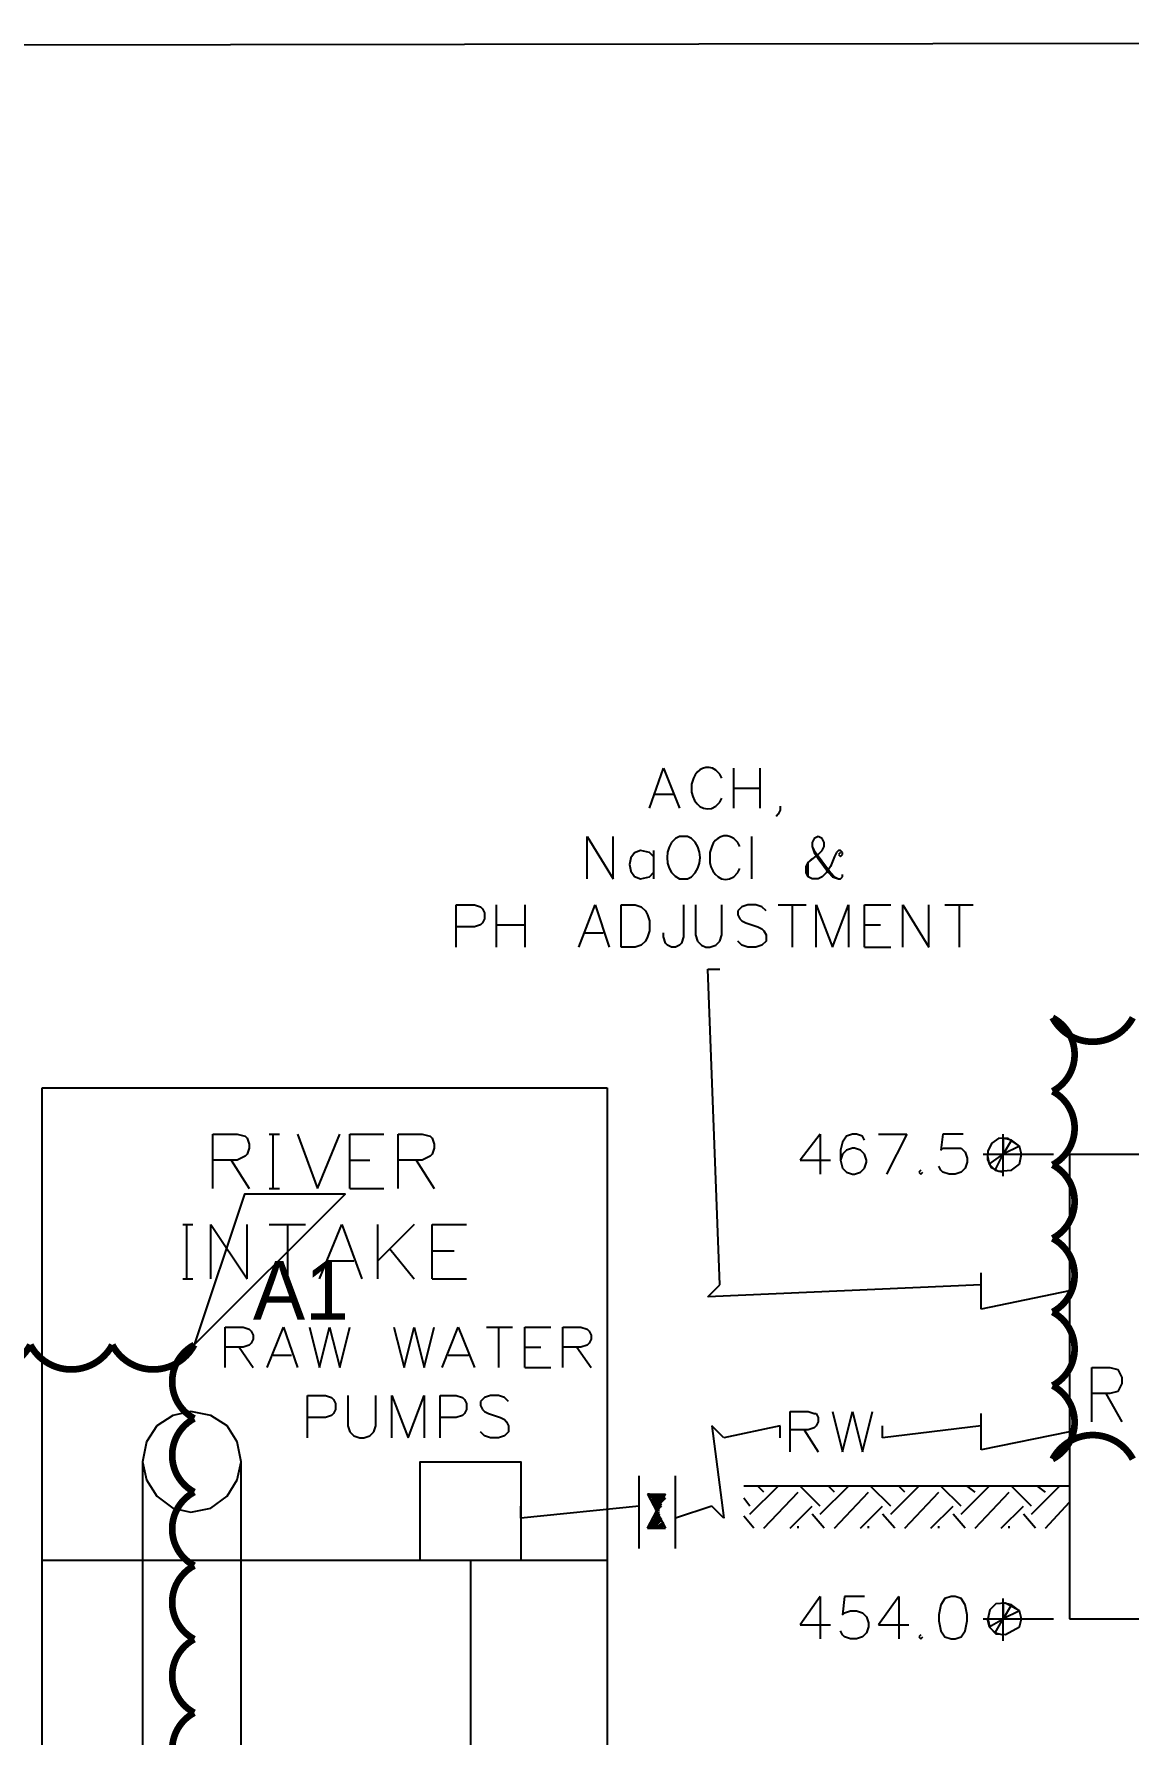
# Model space of a CAD drawing. Header units: metres. Extents: x 45 to 1207, y 17 to 801.
# Drawn here: x 154.1 to 284.8, y 571.5 to 774.5 of the extents above; entities that cross this region are included whole.
import ezdxf

# ---------------------------------------------------------------- set-up
doc = ezdxf.new("R2010")
doc.units = ezdxf.units.M
doc.layers.add('REV-AGENT', color=1, linetype='Continuous')

msp = doc.modelspace()

# ---------------------------------------------------------------- linework, layer by layer
for p, q in [((1206.72, 774.48), (54.72, 773.04)), ((1206.72, 774.48), (54.72, 773.04)), ((227.52, 682.08), (229.2, 686.88)), ((229.2, 686.88), (231.12, 682.08)), ((235.92, 686.16), (235.44, 686.64)), ((236.16, 685.68), (235.92, 686.16)), ((237.6, 682.08), (237.6, 686.88)), ((240.72, 686.88), (240.72, 682.08)), ((232.8, 685.68), (232.56, 684.96)), ((232.56, 684.96), (232.56, 684)), ((237.6, 684.48), (240.72, 684.48)), ((228, 683.76), (230.4, 683.76)), ((235.44, 682.32), (235.92, 682.8)), ((235.92, 682.8), (236.16, 683.28)), ((243.12, 682.32), (243.12, 681.84)), ((242.88, 681.36), (242.64, 681.12)), ((243.12, 681.84), (242.88, 681.36)), ((220.08, 673.68), (220.08, 678.72)), ((220.08, 678.72), (223.2, 673.68)), ((223.2, 673.68), (223.2, 678.72)), ((230.64, 678.48), (230.16, 678)), ((231.12, 678.72), (230.64, 678.48)), ((232.08, 678.72), (231.12, 678.72)), ((232.56, 678.48), (232.08, 678.72)), ((238.08, 678), (237.6, 678.48)), ((238.32, 677.52), (238.08, 678)), ((239.76, 673.68), (239.76, 678.72)), ((247.2, 678.48), (246.96, 678)), ((246.96, 678), (246.96, 677.52)), ((247.68, 678.72), (247.2, 678.48)), ((248.16, 678.48), (247.68, 678.72)), ((248.4, 678), (248.16, 678.48)), ((248.4, 677.52), (248.4, 678)), ((228, 676.32), (227.52, 676.8)), ((228, 677.04), (228, 673.68)), ((234.96, 677.52), (234.72, 676.8)), ((234.72, 676.8), (234.72, 675.6)), ((246.48, 675.6), (247.68, 676.56)), ((246.48, 675.6), (246.96, 676.08)), ((246.96, 677.52), (247.2, 676.8)), ((246.96, 677.52), (247.2, 677.04)), ((247.2, 677.04), (249.12, 674.4)), ((247.2, 676.8), (247.68, 676.08)), ((247.68, 676.56), (248.16, 677.04)), ((247.68, 676.08), (248.88, 674.4)), ((248.16, 677.04), (248.4, 677.52)), ((249.6, 676.32), (249.12, 675.12)), ((249.84, 676.8), (249.6, 676.32)), ((250.08, 677.04), (249.84, 676.8)), ((250.32, 677.04), (250.08, 677.04)), ((250.32, 676.8), (250.08, 676.56)), ((250.08, 676.56), (250.32, 676.32)), ((250.56, 676.8), (250.32, 677.04)), ((250.32, 676.32), (250.56, 676.56)), ((250.56, 676.56), (250.56, 676.8)), ((227.52, 673.92), (228, 674.4)), ((237.6, 673.92), (238.08, 674.4)), ((238.08, 674.4), (238.32, 674.88)), ((246.24, 675.12), (246.48, 675.6)), ((246.24, 674.4), (246.24, 675.12)), ((246.48, 673.92), (246.24, 674.4)), ((246.48, 673.92), (246.48, 675.6)), ((248.64, 674.4), (248.16, 673.92)), ((249.12, 675.12), (248.64, 674.4)), ((248.88, 674.4), (249.36, 673.92)), ((249.12, 674.4), (249.6, 673.92)), ((250.56, 673.92), (250.56, 674.16)), ((231.12, 673.68), (232.08, 673.68)), ((232.08, 673.68), (232.56, 673.92)), ((246.96, 673.68), (246.48, 673.92)), ((246.96, 673.68), (246.48, 673.92)), ((247.68, 673.68), (246.96, 673.68)), ((248.16, 673.92), (247.68, 673.68)), ((249.36, 673.92), (250.08, 673.68)), ((249.6, 673.92), (250.08, 673.68)), ((250.08, 673.68), (250.32, 673.68)), ((250.32, 673.68), (250.56, 673.92)), ((204.48, 665.52), (204.48, 670.56)), ((204.48, 670.56), (206.64, 670.56)), ((206.64, 670.56), (207.36, 670.32)), ((207.36, 670.32), (207.6, 670.08)), ((207.6, 670.08), (207.84, 669.6)), ((209.28, 665.52), (209.28, 670.56)), ((212.64, 670.56), (212.64, 665.52)), ((219.12, 665.52), (221.04, 670.56)), ((221.04, 670.56), (222.72, 665.52)), ((224.16, 665.52), (224.16, 670.56)), ((224.16, 670.56), (225.84, 670.56)), ((225.84, 670.56), (226.56, 670.32)), ((226.56, 670.32), (227.04, 669.84)), ((231.6, 670.56), (231.6, 666.72)), ((233.04, 670.56), (233.04, 666.96)), ((236.16, 666.96), (236.16, 670.56)), ((238.56, 670.32), (238.08, 669.84)), ((239.28, 670.56), (238.56, 670.32)), ((240.24, 670.56), (239.28, 670.56)), ((240.96, 670.32), (240.24, 670.56)), ((241.44, 669.84), (240.96, 670.32)), ((242.88, 670.56), (246.24, 670.56)), ((244.56, 670.56), (244.56, 665.52)), ((247.44, 665.52), (247.44, 670.56)), ((247.44, 670.56), (249.36, 665.52)), ((249.36, 665.52), (251.28, 670.56)), ((251.28, 670.56), (251.28, 665.52)), ((253.2, 665.52), (253.2, 670.56)), ((253.2, 670.56), (256.32, 670.56)), ((257.76, 665.52), (257.76, 670.56)), ((257.76, 670.56), (260.88, 665.52)), ((260.88, 665.52), (260.88, 670.56)), ((262.8, 670.56), (266.16, 670.56)), ((264.48, 670.56), (264.48, 665.52)), ((206.64, 667.92), (204.48, 667.92)), ((207.36, 668.16), (206.64, 667.92)), ((207.6, 668.4), (207.36, 668.16)), ((207.84, 668.88), (207.6, 668.4)), ((207.84, 669.6), (207.84, 668.88)), ((209.28, 668.16), (212.64, 668.16)), ((227.04, 669.84), (227.28, 669.36)), ((227.28, 669.36), (227.52, 668.64)), ((227.52, 668.64), (227.52, 667.44)), ((238.08, 669.84), (238.08, 669.36)), ((238.08, 669.36), (238.32, 668.88)), ((238.32, 668.88), (238.56, 668.64)), ((238.56, 668.64), (239.04, 668.4)), ((239.04, 668.4), (240.48, 667.92)), ((240.48, 667.92), (240.96, 667.68)), ((253.2, 668.16), (255.12, 668.16)), ((219.84, 667.2), (222, 667.2)), ((227.04, 666.24), (226.56, 665.76)), ((227.28, 666.72), (227.04, 666.24)), ((227.52, 667.44), (227.28, 666.72)), ((229.2, 666.72), (229.2, 667.2)), ((229.44, 666), (229.2, 666.72)), ((229.68, 665.76), (229.44, 666)), ((231.36, 666), (231.12, 665.76)), ((231.6, 666.72), (231.36, 666)), ((233.04, 666.96), (233.28, 666.24)), ((233.28, 666.24), (233.76, 665.76)), ((235.44, 665.76), (235.92, 666.24)), ((235.92, 666.24), (236.16, 666.96)), ((238.56, 665.76), (238.08, 666.24)), ((240.96, 667.68), (241.2, 667.44)), ((241.44, 666.24), (240.96, 665.76)), ((241.2, 667.44), (241.44, 666.96)), ((241.44, 666.96), (241.44, 666.24)), ((225.84, 665.52), (224.16, 665.52)), ((226.56, 665.76), (225.84, 665.52)), ((230.16, 665.52), (229.68, 665.76)), ((230.64, 665.52), (230.16, 665.52)), ((231.12, 665.76), (230.64, 665.52)), ((233.76, 665.76), (234.24, 665.52)), ((234.24, 665.52), (234.72, 665.52)), ((234.72, 665.52), (235.44, 665.76)), ((239.28, 665.52), (238.56, 665.76)), ((240.24, 665.52), (239.28, 665.52)), ((240.96, 665.76), (240.24, 665.52)), ((253.2, 665.52), (256.32, 665.52)), ((235.92, 625.2), (234.48, 662.88)), ((235.92, 625.2), (234.48, 662.88)), ((234.48, 662.88), (235.92, 662.88)), ((155.04, 426.96), (155.04, 648.72)), ((155.04, 648.72), (222.48, 648.72)), ((222.48, 648.72), (222.48, 426.96)), ((175.44, 636.72), (175.44, 643.2)), ((175.44, 643.2), (178.32, 643.2)), ((178.32, 643.2), (179.28, 642.96)), ((179.28, 642.96), (179.52, 642.72)), ((179.52, 642.72), (179.76, 642)), ((179.76, 641.52), (179.52, 640.8)), ((179.76, 642), (179.76, 641.52)), ((182.16, 643.2), (183.36, 643.2)), ((182.64, 636.72), (182.64, 643.2)), ((185.52, 643.2), (187.92, 636.72)), ((187.92, 636.72), (190.56, 643.2)), ((191.76, 636.72), (191.76, 643.2)), ((191.76, 643.2), (195.84, 643.2)), ((197.52, 636.72), (197.52, 643.2)), ((197.52, 643.2), (200.4, 643.2)), ((200.4, 643.2), (201.36, 642.96)), ((201.36, 642.96), (201.6, 642.72)), ((201.6, 642.72), (201.84, 642)), ((201.84, 641.52), (201.6, 640.8)), ((201.84, 642), (201.84, 641.52)), ((247.92, 643.2), (245.52, 640.08)), ((247.92, 643.2), (247.92, 638.4)), ((250.56, 642.24), (250.32, 641.28)), ((251.04, 642.96), (250.56, 642.24)), ((251.76, 643.2), (251.04, 642.96)), ((251.76, 641.52), (251.04, 641.28)), ((252.24, 643.2), (251.76, 643.2)), ((252, 641.52), (251.76, 641.52)), ((252.72, 641.28), (252, 641.52)), ((252.96, 642.96), (252.24, 643.2)), ((253.2, 642.48), (252.96, 642.96)), ((254.88, 643.2), (258.24, 643.2)), ((258.24, 643.2), (255.84, 638.4)), ((262.56, 643.2), (262.32, 641.28)), ((262.32, 641.28), (262.56, 641.52)), ((264.96, 643.2), (262.56, 643.2)), ((262.56, 641.52), (264.72, 641.52)), ((264.72, 641.52), (265.2, 641.04)), ((269.76, 638.16), (269.76, 643.2)), ((270.72, 642.48), (269.76, 642.72)), ((269.76, 642.72), (269.76, 640.8)), ((270.72, 642.48), (269.76, 640.8)), ((271.68, 641.76), (269.76, 640.8)), ((271.68, 641.76), (270.72, 642.48)), ((271.92, 640.8), (271.68, 641.76)), ((271.92, 640.8), (271.68, 641.76)), ((178.32, 640.08), (175.44, 640.08)), ((177.6, 640.08), (179.76, 636.72)), ((179.28, 640.56), (178.32, 640.08)), ((179.52, 640.8), (179.28, 640.56)), ((191.76, 640.08), (194.16, 640.08)), ((200.4, 640.08), (197.52, 640.08)), ((199.68, 640.08), (201.84, 636.72)), ((201.36, 640.56), (200.4, 640.08)), ((201.6, 640.8), (201.36, 640.56)), ((245.52, 640.08), (249.12, 640.08)), ((250.32, 641.28), (250.32, 640.08)), ((250.56, 640.8), (250.32, 640.08)), ((250.32, 640.08), (250.56, 639.12)), ((251.04, 641.28), (250.56, 640.8)), ((253.2, 640.8), (252.72, 641.28)), ((253.44, 640.08), (253.2, 640.8)), ((253.2, 639.12), (253.44, 639.84)), ((253.44, 639.84), (253.44, 640.08)), ((265.2, 641.04), (265.44, 640.32)), ((265.44, 639.84), (265.2, 639.12)), ((265.44, 640.32), (265.44, 639.84)), ((267.36, 640.8), (272.4, 640.8)), ((267.84, 640.8), (268.08, 639.6)), ((268.08, 639.6), (269.76, 640.8)), ((268.08, 639.6), (268.8, 638.88)), ((268.8, 638.88), (269.76, 640.8)), ((269.76, 638.64), (269.76, 640.8)), ((269.76, 640.8), (275.76, 640.8)), ((270.72, 638.88), (271.68, 639.6)), ((271.68, 639.6), (271.92, 640.8)), ((277.68, 640.8), (277.68, 585.36)), ((277.68, 640.8), (610.08, 640.8)), ((250.56, 639.12), (251.04, 638.64)), ((251.04, 638.64), (251.76, 638.4)), ((251.76, 638.4), (252, 638.4)), ((252, 638.4), (252.72, 638.64)), ((252.72, 638.64), (253.2, 639.12)), ((259.92, 638.88), (259.68, 638.64)), ((259.68, 638.64), (259.92, 638.4)), ((259.92, 638.4), (260.16, 638.64)), ((262.32, 638.88), (262.08, 639.36)), ((262.56, 638.64), (262.32, 638.88)), ((263.28, 638.4), (262.56, 638.64)), ((264, 638.4), (263.28, 638.4)), ((264.72, 638.64), (264, 638.4)), ((265.2, 639.12), (264.72, 638.64)), ((268.8, 638.88), (269.76, 638.64)), ((182.16, 636.72), (183.36, 636.72)), ((191.76, 636.72), (195.84, 636.72)), ((171.84, 632.4), (173.04, 632.4)), ((172.32, 625.92), (172.32, 632.4)), ((175.2, 625.92), (175.2, 632.4)), ((175.2, 632.4), (179.52, 625.92)), ((179.52, 625.92), (179.52, 632.4)), ((182.16, 632.4), (186.48, 632.4)), ((184.32, 632.4), (184.32, 625.92)), ((188.16, 625.92), (190.8, 632.4)), ((190.8, 632.4), (193.2, 625.92)), ((195.12, 625.92), (195.12, 632.4)), ((199.44, 632.4), (195.12, 628.08)), ((201.6, 625.92), (201.6, 632.4)), ((201.6, 632.4), (205.68, 632.4)), ((196.56, 629.52), (199.44, 625.92)), ((201.6, 629.28), (204.24, 629.28)), ((189.12, 628.08), (192.24, 628.08)), ((171.84, 625.92), (173.04, 625.92)), ((201.6, 625.92), (205.68, 625.92)), ((267.12, 622.32), (267.12, 626.64)), ((267.12, 625.2), (234.48, 623.76)), ((267.12, 625.2), (234.48, 623.76)), ((234.48, 623.76), (235.92, 625.2)), ((234.48, 623.76), (235.92, 625.2)), ((267.12, 623.76), (267.12, 625.2)), ((277.68, 624.48), (267.12, 622.32)), ((176.88, 615.36), (176.88, 620.16)), ((176.88, 620.16), (179.04, 620.16)), ((179.04, 620.16), (179.76, 619.92)), ((179.76, 619.92), (180, 619.68)), ((180, 619.68), (180.24, 619.2)), ((180.24, 619.2), (180.24, 618.72)), ((181.92, 615.36), (183.84, 620.16)), ((183.84, 620.16), (185.52, 615.36)), ((186.96, 620.16), (188.16, 615.36)), ((188.16, 615.36), (189.36, 620.16)), ((189.36, 620.16), (190.56, 615.36)), ((190.56, 615.36), (191.76, 620.16)), ((197.04, 620.16), (198.24, 615.36)), ((198.24, 615.36), (199.44, 620.16)), ((199.44, 620.16), (200.64, 615.36)), ((200.64, 615.36), (201.84, 620.16)), ((202.8, 615.36), (204.72, 620.16)), ((204.72, 620.16), (206.64, 615.36)), ((208.08, 620.16), (211.2, 620.16)), ((209.52, 620.16), (209.52, 615.36)), ((212.64, 615.36), (212.64, 620.16)), ((212.64, 620.16), (215.76, 620.16)), ((217.2, 615.36), (217.2, 620.16)), ((217.2, 620.16), (219.36, 620.16)), ((219.36, 620.16), (220.08, 619.92)), ((220.08, 619.92), (220.32, 619.68)), ((220.32, 619.68), (220.56, 619.2)), ((220.56, 619.2), (220.56, 618.72)), ((179.04, 617.76), (176.88, 617.76)), ((178.56, 617.76), (180.24, 615.36)), ((179.76, 618), (179.04, 617.76)), ((180, 618.24), (179.76, 618)), ((180.24, 618.72), (180, 618.24)), ((212.64, 617.76), (214.56, 617.76)), ((219.36, 617.76), (217.2, 617.76)), ((218.88, 617.76), (220.56, 615.36)), ((220.08, 618), (219.36, 617.76)), ((220.32, 618.24), (220.08, 618)), ((220.56, 618.72), (220.32, 618.24)), ((182.64, 616.8), (184.8, 616.8)), ((203.52, 616.8), (205.92, 616.8)), ((212.64, 615.36), (215.76, 615.36)), ((280.32, 608.88), (280.32, 615.36)), ((280.32, 615.36), (282.48, 615.36)), ((282.48, 615.36), (283.44, 615.12)), ((283.44, 615.12), (283.92, 614.16)), ((283.92, 613.44), (283.44, 612.48)), ((283.92, 614.16), (283.92, 613.44)), ((186.72, 606.96), (186.72, 612)), ((186.72, 612), (188.88, 612)), ((188.88, 612), (189.6, 611.76)), ((189.6, 611.76), (189.84, 611.52)), ((189.84, 611.52), (190.08, 611.04)), ((190.08, 611.04), (190.08, 610.32)), ((191.52, 612), (191.52, 608.4)), ((194.88, 608.4), (194.88, 612)), ((196.8, 606.96), (196.8, 612)), ((196.8, 612), (198.72, 606.96)), ((198.72, 606.96), (200.64, 612)), ((200.64, 612), (200.64, 606.96)), ((202.56, 606.96), (202.56, 612)), ((202.56, 612), (204.48, 612)), ((204.48, 612), (205.2, 611.76)), ((205.2, 611.76), (205.44, 611.52)), ((205.44, 611.52), (205.68, 611.04)), ((205.68, 611.04), (205.68, 610.32)), ((207.84, 611.76), (207.36, 611.28)), ((207.36, 611.28), (207.36, 610.8)), ((208.56, 612), (207.84, 611.76)), ((209.52, 612), (208.56, 612)), ((210.24, 611.76), (209.52, 612)), ((210.72, 611.28), (210.24, 611.76)), ((282.48, 612.24), (280.32, 612.24)), ((282, 612.24), (283.92, 608.88)), ((283.44, 612.48), (282.48, 612.24)), ((170.64, 609.6), (168.72, 608.4)), ((172.8, 610.08), (170.64, 609.6)), ((175.2, 609.6), (172.8, 610.08)), ((177.12, 608.4), (175.2, 609.6)), ((188.88, 609.36), (186.72, 609.36)), ((189.6, 609.6), (188.88, 609.36)), ((189.84, 609.84), (189.6, 609.6)), ((190.08, 610.32), (189.84, 609.84)), ((204.48, 609.36), (202.56, 609.36)), ((205.2, 609.6), (204.48, 609.36)), ((205.44, 609.84), (205.2, 609.6)), ((205.68, 610.32), (205.44, 609.84)), ((207.36, 610.8), (207.6, 610.32)), ((207.6, 610.32), (207.84, 610.08)), ((207.84, 610.08), (208.32, 609.84)), ((208.32, 609.84), (209.76, 609.36)), ((209.76, 609.36), (210.24, 609.12)), ((210.24, 609.12), (210.48, 608.88)), ((244.32, 605.28), (244.32, 610.08)), ((244.32, 610.08), (246.48, 610.08)), ((246.48, 610.08), (247.2, 609.84)), ((247.2, 609.84), (247.44, 609.84)), ((247.44, 609.84), (247.68, 609.36)), ((247.68, 609.36), (247.68, 608.88)), ((249.36, 610.08), (250.56, 605.28)), ((250.56, 605.28), (251.76, 610.08)), ((251.76, 610.08), (252.96, 605.28)), ((252.96, 605.28), (254.16, 610.08)), ((267.12, 605.52), (267.12, 609.84)), ((168.72, 608.4), (167.52, 606.48)), ((178.32, 606.48), (177.12, 608.4)), ((191.52, 608.4), (191.76, 607.68)), ((191.76, 607.68), (192.24, 607.2)), ((192.24, 607.2), (192.96, 606.96)), ((192.96, 606.96), (193.44, 606.96)), ((193.44, 606.96), (194.16, 607.2)), ((194.16, 607.2), (194.64, 607.68)), ((194.64, 607.68), (194.88, 608.4)), ((207.84, 607.2), (207.36, 607.68)), ((208.56, 606.96), (207.84, 607.2)), ((209.52, 606.96), (208.56, 606.96)), ((210.24, 607.2), (209.52, 606.96)), ((210.72, 607.68), (210.24, 607.2)), ((210.48, 608.88), (210.72, 608.4)), ((210.72, 608.4), (210.72, 607.68)), ((236.4, 606.96), (234.96, 608.4)), ((236.4, 606.96), (234.96, 608.4)), ((234.96, 608.4), (236.4, 597.36)), ((234.96, 608.4), (236.4, 597.36)), ((243.12, 608.4), (236.4, 606.96)), ((243.12, 608.4), (236.4, 606.96)), ((243.12, 606.96), (243.12, 608.4)), ((246.48, 607.92), (244.32, 607.92)), ((246, 607.92), (247.68, 605.28)), ((247.2, 608.16), (246.48, 607.92)), ((247.44, 608.4), (247.2, 608.16)), ((247.68, 608.88), (247.44, 608.4)), ((267.12, 608.4), (255.36, 606.96)), ((267.12, 608.4), (255.36, 606.96)), ((255.36, 606.96), (255.36, 608.4)), ((267.12, 606.96), (267.12, 608.4)), ((277.68, 607.68), (267.12, 605.52)), ((167.52, 606.48), (167.04, 604.08)), ((178.8, 604.08), (178.32, 606.48)), ((167.04, 604.08), (167.04, 437.04)), ((167.04, 604.08), (167.52, 601.92)), ((178.32, 601.92), (178.8, 604.08)), ((178.8, 437.04), (178.8, 604.08)), ((167.52, 601.92), (168.72, 600)), ((177.12, 600), (178.32, 601.92)), ((226.32, 593.76), (226.32, 602.4)), ((230.64, 593.76), (230.64, 602.4)), ((277.68, 601.2), (238.8, 601.2)), ((239.52, 597.84), (242.88, 601.2)), ((241.2, 600.48), (240.48, 601.2)), ((247.92, 598.8), (245.52, 601.2)), ((247.92, 597.84), (251.28, 601.2)), ((249.6, 600.48), (248.88, 601.2)), ((256.32, 598.8), (253.92, 601.2)), ((256.32, 597.84), (259.68, 601.2)), ((258, 600.48), (257.28, 601.2)), ((264.72, 598.8), (262.32, 601.2)), ((264.72, 597.84), (268.08, 601.2)), ((266.4, 600.48), (265.44, 601.2)), ((273.12, 598.8), (270.72, 601.2)), ((273.12, 597.84), (276.48, 601.2)), ((274.8, 600.48), (273.84, 601.2)), ((168.72, 600), (170.64, 598.56)), ((175.2, 598.56), (177.12, 600)), ((227.28, 600.24), (229.44, 596.16)), ((227.28, 596.16), (229.44, 600.24)), ((227.28, 600.24), (229.44, 600.24)), ((227.28, 600.24), (227.52, 600.24)), ((227.52, 600.24), (227.28, 600.24)), ((227.52, 600), (227.76, 600.24)), ((227.52, 599.76), (228, 600.24)), ((227.52, 599.76), (228.24, 600.24)), ((228.24, 600.24), (227.52, 599.76)), ((227.76, 599.76), (228.24, 600.24)), ((228.24, 600.24), (227.76, 599.76)), ((227.76, 599.52), (228.48, 600.24)), ((228.48, 600.24), (227.76, 599.52)), ((227.76, 599.52), (228.48, 600.24)), ((227.76, 599.52), (228.72, 600.24)), ((228.72, 600.24), (227.76, 599.28)), ((227.76, 599.28), (228.72, 600.24)), ((228.72, 600.24), (227.76, 599.28)), ((227.76, 599.28), (228.72, 600.24)), ((228.72, 600.24), (227.76, 599.28)), ((227.76, 599.28), (228.72, 600.24)), ((228.72, 600.24), (227.76, 599.28)), ((227.76, 599.28), (228.72, 600.24)), ((228.72, 600.24), (227.76, 599.28)), ((227.76, 599.28), (228.72, 600.24)), ((228.72, 600.24), (227.76, 599.28)), ((227.76, 599.28), (228.72, 600.24)), ((228.72, 600.24), (227.76, 599.28)), ((227.76, 599.28), (228.72, 600.24)), ((228.72, 600.24), (227.76, 599.28)), ((227.76, 599.28), (228.72, 600.24)), ((228.72, 600.24), (227.76, 599.28)), ((227.76, 599.28), (228.72, 600.24)), ((228.72, 600.24), (227.76, 599.28)), ((227.76, 599.28), (228.72, 600.24)), ((228.72, 600.24), (227.76, 599.28)), ((227.76, 599.28), (228.72, 600.24)), ((228.72, 600.24), (227.76, 599.28)), ((227.76, 599.28), (228.72, 600.24)), ((228.72, 600.24), (227.76, 599.28)), ((227.76, 599.28), (228.72, 600.24)), ((228.72, 600.24), (227.76, 599.28)), ((227.76, 599.28), (228.72, 600.24)), ((228.72, 600.24), (227.76, 599.28)), ((227.76, 599.28), (228.72, 600.24)), ((228.72, 600.24), (227.76, 599.28)), ((227.76, 599.28), (228.72, 600.24)), ((228.72, 600.24), (227.76, 599.28)), ((227.76, 599.28), (228.72, 600.24)), ((228.72, 600.24), (227.76, 599.28)), ((227.76, 599.28), (228.72, 600.24)), ((227.76, 599.28), (228.96, 600.24)), ((228.96, 600.24), (227.76, 599.28)), ((227.76, 599.28), (228.96, 600.24)), ((228.96, 600.24), (228, 599.28)), ((228, 599.28), (228.96, 600.24)), ((228.96, 600.24), (228, 599.28)), ((228, 599.28), (228.96, 600.24)), ((228.96, 600.24), (228, 599.28)), ((228, 599.28), (228.96, 600.24)), ((228.96, 600.24), (228, 599.28)), ((228, 599.28), (228.96, 600.24)), ((228.96, 600.24), (228, 599.28)), ((228, 599.28), (228.96, 600.24)), ((228.96, 600.24), (228, 599.28)), ((228, 599.28), (228.96, 600.24)), ((228.96, 600.24), (228, 599.28)), ((228, 599.28), (228.96, 600.24)), ((228.96, 600.24), (228, 599.28)), ((228, 599.28), (228.96, 600.24)), ((228.96, 600.24), (228, 599.28)), ((228, 599.28), (228.96, 600.24)), ((228.96, 600.24), (228, 599.28)), ((228, 599.28), (228.96, 600.24)), ((228.96, 600.24), (228, 599.28)), ((228, 599.28), (228.96, 600.24)), ((228.96, 600.24), (228, 599.28)), ((228, 599.28), (228.96, 600.24)), ((228.96, 600.24), (228, 599.28)), ((228, 599.28), (228.96, 600.24)), ((228.96, 600.24), (228, 599.28)), ((228, 599.28), (228.96, 600.24)), ((228.96, 600.24), (228, 599.28)), ((228, 599.28), (228.96, 600.24)), ((228.96, 600.24), (228, 599.04)), ((228, 599.04), (228.96, 600.24)), ((228.96, 600.24), (228, 599.04)), ((228, 599.04), (228.96, 600.24)), ((228.96, 600.24), (228, 599.04)), ((228, 599.04), (228.96, 600.24)), ((228.96, 600.24), (228, 599.04)), ((228, 599.04), (228.96, 600.24)), ((228.96, 600.24), (228, 599.04)), ((228, 599.04), (228.96, 600.24)), ((228.96, 600.24), (228, 599.04)), ((228, 599.04), (228.96, 600.24)), ((228.96, 600.24), (228, 599.04)), ((228, 599.04), (229.2, 600.24)), ((229.2, 600.24), (228, 599.04)), ((228, 599.04), (229.2, 600.24)), ((229.2, 600.24), (228, 599.04)), ((228, 599.04), (229.2, 600.24)), ((229.2, 600.24), (228, 599.04)), ((228, 599.04), (229.2, 600.24)), ((229.2, 600.24), (228, 599.04)), ((228, 599.04), (229.2, 600.24)), ((229.2, 600.24), (228, 599.04)), ((228, 599.04), (229.2, 600.24)), ((229.2, 600.24), (228, 599.04)), ((228, 599.04), (229.2, 600.24)), ((229.2, 600.24), (228, 599.04)), ((228, 599.04), (229.2, 600.24)), ((229.2, 600.24), (228, 599.04)), ((228, 599.04), (229.2, 600.24)), ((229.2, 600.24), (228, 599.04)), ((228, 599.04), (229.2, 600.24)), ((229.2, 600.24), (228, 599.04)), ((228, 599.04), (229.2, 600.24)), ((229.2, 600.24), (228, 599.04)), ((228, 599.04), (229.2, 600.24)), ((229.2, 600.24), (228, 599.04)), ((228, 599.04), (229.2, 600.24)), ((229.2, 600.24), (228, 599.04)), ((228, 599.04), (229.2, 600.24)), ((229.2, 600.24), (228, 599.04)), ((228, 599.04), (229.2, 600.24)), ((229.2, 600.24), (228, 599.04)), ((228, 599.04), (229.2, 600.24)), ((229.2, 600.24), (228, 599.04)), ((228, 599.04), (229.2, 600.24)), ((229.2, 600.24), (228, 599.04)), ((228, 599.04), (229.2, 600.24)), ((229.2, 600.24), (228, 599.04)), ((228, 599.04), (229.2, 600.24)), ((229.2, 600.24), (228, 599.04)), ((228, 599.04), (229.2, 600.24)), ((229.2, 600.24), (228, 599.04)), ((228, 599.04), (229.2, 600.24)), ((229.2, 600.24), (228, 599.04)), ((228, 599.04), (229.2, 600.24)), ((229.2, 600.24), (228, 599.04)), ((228, 599.04), (229.2, 600.24)), ((228, 599.04), (229.44, 600.24)), ((229.44, 600.24), (228, 599.04)), ((228, 599.04), (229.44, 600.24)), ((229.44, 600.24), (228, 598.8)), ((228, 598.8), (229.44, 600.24)), ((229.44, 600.24), (228, 598.8)), ((228, 598.8), (229.44, 600.24)), ((229.44, 600.24), (228, 598.8)), ((228, 598.8), (229.44, 600.24)), ((229.44, 600.24), (228, 598.8)), ((228, 598.8), (229.44, 600.24)), ((229.44, 600.24), (228, 598.8)), ((228, 598.8), (229.44, 600.24)), ((229.44, 600.24), (228, 598.8)), ((228, 598.8), (229.44, 600.24)), ((229.44, 600.24), (228, 598.8)), ((228, 598.8), (229.44, 600.24)), ((229.44, 600.24), (228, 598.8)), ((228, 598.8), (229.44, 600.24)), ((229.44, 600.24), (228, 598.8)), ((228, 598.8), (229.44, 600.24)), ((229.44, 600.24), (228, 598.8)), ((228, 598.8), (229.44, 600.24)), ((229.44, 600.24), (228, 598.8)), ((228, 598.8), (229.44, 600.24)), ((229.44, 600.24), (228, 598.8)), ((228, 598.8), (229.44, 600.24)), ((229.44, 600.24), (228, 598.8)), ((228, 598.8), (229.44, 600.24)), ((229.44, 600.24), (228, 598.8)), ((228, 598.8), (229.44, 600.24)), ((229.44, 600.24), (228, 598.8)), ((228, 598.8), (229.44, 600.24)), ((229.44, 600.24), (228, 598.8)), ((228, 598.8), (229.44, 600.24)), ((229.44, 600.24), (228, 598.8)), ((228, 598.8), (229.44, 600.24)), ((229.44, 600.24), (228.24, 598.8)), ((228.24, 598.8), (229.44, 600.24)), ((229.44, 600.24), (228.24, 598.8)), ((228.24, 598.8), (229.44, 600.24)), ((229.44, 600.24), (228.24, 598.8)), ((228.24, 598.8), (229.44, 600.24)), ((228.24, 598.8), (229.44, 599.76)), ((229.44, 599.76), (228.24, 598.8)), ((228.24, 598.8), (229.44, 599.76)), ((228.24, 598.8), (229.2, 599.76)), ((229.2, 599.76), (228.24, 598.8)), ((228.24, 598.56), (229.2, 599.76)), ((229.2, 599.76), (228.24, 598.56)), ((228.24, 598.56), (229.2, 599.76)), ((228.24, 598.56), (229.2, 599.52)), ((228.24, 598.56), (228.96, 599.04)), ((228.96, 599.04), (228.24, 598.32)), ((228.24, 598.32), (228.96, 599.04)), ((228.96, 599.04), (228.24, 598.32)), ((228.24, 598.32), (228.96, 599.04)), ((228.96, 599.04), (228.24, 598.32)), ((228.24, 598.32), (228.96, 599.04)), ((228.96, 599.04), (228.24, 598.32)), ((228.24, 598.32), (228.96, 599.04)), ((228.96, 599.04), (228.24, 598.32)), ((228.24, 598.32), (228.96, 599.04)), ((228.96, 599.04), (228.24, 598.32)), ((239.52, 598.8), (238.8, 599.76)), ((241.2, 596.16), (245.28, 600.48)), ((249.6, 596.16), (253.68, 600.48)), ((258, 596.16), (262.08, 600.48)), ((266.4, 596.16), (270.48, 600.48)), ((274.8, 596.16), (277.68, 599.28)), ((170.64, 598.56), (172.8, 598.08)), ((172.8, 598.08), (175.2, 598.56)), ((226.32, 598.8), (212.16, 597.36)), ((226.32, 598.8), (212.16, 597.36)), ((212.16, 597.36), (212.16, 598.8)), ((226.32, 597.36), (226.32, 598.8)), ((228.72, 597.6), (227.28, 596.16)), ((227.28, 596.16), (228.72, 597.6)), ((228.72, 597.6), (227.28, 596.16)), ((227.28, 596.16), (228.72, 597.6)), ((228.72, 597.6), (227.28, 596.16)), ((227.28, 596.16), (228.72, 597.6)), ((228.72, 597.6), (227.28, 596.16)), ((227.28, 596.16), (228.72, 597.6)), ((228.72, 597.6), (227.28, 596.16)), ((228.72, 597.6), (227.52, 596.64)), ((227.52, 596.64), (228.72, 597.6)), ((228.72, 597.6), (227.52, 596.64)), ((227.52, 596.64), (228.72, 597.6)), ((228.72, 597.6), (227.52, 596.64)), ((227.52, 596.64), (228.72, 597.6)), ((228.72, 597.6), (227.52, 596.4)), ((227.52, 596.4), (228.72, 597.6)), ((228.72, 597.6), (227.52, 596.4)), ((227.52, 596.4), (228.72, 597.6)), ((228.72, 597.6), (227.52, 596.4)), ((227.52, 596.4), (228.72, 597.6)), ((228.72, 597.6), (227.52, 596.4)), ((227.52, 596.4), (228.72, 597.6)), ((228.72, 597.6), (227.52, 596.4)), ((227.52, 596.4), (228.72, 597.6)), ((228.72, 597.6), (227.52, 596.4)), ((227.52, 596.4), (228.72, 597.6)), ((228.72, 597.6), (227.52, 596.4)), ((227.52, 596.4), (228.72, 597.6)), ((228.72, 597.6), (227.52, 596.4)), ((227.52, 596.4), (228.72, 597.6)), ((228.72, 597.6), (227.52, 596.4)), ((227.52, 596.4), (228.72, 597.6)), ((228.72, 597.6), (227.52, 596.4)), ((227.52, 596.4), (228.72, 597.6)), ((228.72, 597.6), (227.52, 596.4)), ((227.52, 596.4), (228.72, 597.6)), ((228.72, 597.6), (227.52, 596.16)), ((227.52, 596.16), (228.72, 597.6)), ((228.72, 597.6), (227.52, 596.16)), ((227.52, 596.16), (228.72, 597.6)), ((228.72, 597.6), (227.52, 596.16)), ((227.52, 596.16), (228.72, 597.6)), ((228.72, 597.6), (227.52, 596.16)), ((227.52, 596.16), (228.72, 597.6)), ((228.72, 597.6), (227.52, 596.16)), ((227.52, 596.16), (228.72, 597.6)), ((228.72, 597.6), (227.52, 596.16)), ((227.52, 596.16), (228.72, 597.6)), ((228.72, 597.6), (227.52, 596.16)), ((227.52, 596.16), (228.72, 597.6)), ((228.72, 597.6), (227.52, 596.16)), ((227.52, 596.16), (228.72, 597.36)), ((228.72, 597.36), (227.52, 596.16)), ((227.52, 596.16), (228.72, 597.36)), ((228.72, 597.36), (227.52, 596.16)), ((227.52, 596.16), (228.72, 597.36)), ((228.72, 597.36), (227.52, 596.16)), ((227.52, 596.16), (228.72, 597.36)), ((228.72, 597.36), (227.52, 596.16)), ((227.52, 596.16), (228.72, 597.36)), ((228.72, 597.36), (227.52, 596.16)), ((227.52, 596.16), (228.72, 597.36)), ((228.72, 597.36), (227.52, 596.16)), ((227.52, 596.16), (228.72, 597.36)), ((228.72, 597.36), (227.52, 596.16)), ((227.52, 596.16), (228.72, 597.36)), ((228.72, 597.36), (227.52, 596.16)), ((227.52, 596.16), (228.72, 597.36)), ((228.72, 597.36), (227.52, 596.16)), ((227.52, 596.16), (228.96, 597.36)), ((228.96, 597.36), (227.52, 596.16)), ((227.52, 596.16), (228.96, 597.36)), ((228.96, 597.36), (227.52, 596.16)), ((227.52, 596.16), (228.96, 597.36)), ((228.96, 597.36), (227.52, 596.16)), ((227.52, 596.16), (228.96, 597.36)), ((228.96, 597.36), (227.52, 596.16)), ((227.52, 596.16), (228.96, 597.36)), ((228.96, 597.36), (227.52, 596.16)), ((227.52, 596.16), (228.96, 597.36)), ((228.96, 597.36), (227.52, 596.16)), ((227.52, 596.16), (228.96, 597.36)), ((228.96, 597.36), (227.52, 596.16)), ((227.52, 596.16), (228.96, 597.36)), ((228.96, 597.36), (227.52, 596.16)), ((227.52, 596.16), (228.96, 597.36)), ((228.96, 597.36), (227.52, 596.16)), ((227.52, 596.16), (228.96, 597.36)), ((228.96, 597.36), (227.52, 596.16)), ((227.52, 596.16), (228.96, 597.36)), ((228.96, 597.36), (227.52, 596.16)), ((227.52, 596.16), (228.96, 597.36)), ((228.96, 597.36), (227.52, 596.16)), ((227.52, 596.16), (228.96, 597.36)), ((228.96, 597.36), (227.52, 596.16)), ((227.76, 596.88), (228.72, 597.84)), ((227.76, 596.88), (228.72, 597.6)), ((228.72, 597.6), (227.76, 596.64)), ((227.76, 596.64), (228.72, 597.6)), ((228.72, 597.6), (227.76, 596.64)), ((227.76, 596.64), (228.72, 597.6)), ((228.72, 597.6), (227.76, 596.64)), ((227.76, 596.64), (228.72, 597.6)), ((228.72, 597.6), (227.76, 596.64)), ((227.76, 596.64), (228.72, 597.6)), ((228.72, 597.6), (227.76, 596.64)), ((227.76, 596.64), (228.72, 597.6)), ((228.72, 597.6), (227.76, 596.64)), ((227.76, 596.64), (228.72, 597.6)), ((228.72, 597.6), (227.76, 596.64)), ((227.76, 596.64), (228.72, 597.6)), ((228.72, 597.6), (227.76, 596.64)), ((227.76, 596.64), (228.72, 597.6)), ((227.76, 596.16), (228.96, 597.36)), ((227.76, 596.16), (228.96, 597.12)), ((228, 597.6), (228.48, 597.84)), ((228.48, 597.84), (228, 597.6)), ((228, 597.6), (228.48, 597.84)), ((228.48, 597.84), (228, 597.36)), ((228, 597.36), (228.48, 597.84)), ((228.48, 597.84), (228, 597.36)), ((228, 597.36), (228.48, 597.84)), ((228.48, 597.84), (228, 597.36)), ((228, 597.36), (228.48, 597.84)), ((228.48, 597.84), (228, 597.36)), ((228, 597.36), (228.48, 597.84)), ((228.48, 597.84), (228, 597.36)), ((228, 597.36), (228.48, 597.84)), ((228.48, 597.84), (228, 597.36)), ((228, 597.36), (228.48, 597.84)), ((228.48, 597.84), (228, 597.36)), ((228, 597.36), (228.48, 597.84)), ((228.48, 597.84), (228, 597.36)), ((228, 597.36), (228.48, 597.84)), ((228.48, 597.84), (228, 597.36)), ((228, 597.36), (228.48, 597.84)), ((228.48, 597.84), (228, 597.36)), ((228, 597.36), (228.72, 597.84)), ((228.72, 597.84), (228, 597.36)), ((228, 597.36), (228.72, 597.84)), ((228.72, 597.84), (228, 597.12)), ((228, 597.12), (228.72, 597.84)), ((228.72, 597.84), (228, 597.12)), ((228, 597.12), (228.72, 597.84)), ((228.72, 597.84), (228, 597.12)), ((228, 597.12), (228.72, 597.84)), ((228.72, 597.84), (228, 597.12)), ((228, 597.12), (228.72, 597.84)), ((228.72, 597.84), (228, 597.12)), ((228, 597.12), (228.72, 597.84)), ((228.72, 597.84), (228, 597.12)), ((228, 597.12), (228.72, 597.84)), ((228.72, 597.84), (228, 597.12)), ((228, 597.12), (228.72, 597.84)), ((228.72, 597.84), (228, 597.12)), ((228, 597.12), (228.72, 597.84)), ((228.72, 597.84), (228, 597.12)), ((228.96, 597.12), (228, 596.16)), ((228, 596.16), (228.96, 597.12)), ((228.96, 597.12), (228, 596.16)), ((228, 596.16), (228.96, 597.12)), ((228.96, 597.12), (228, 596.16)), ((228, 596.16), (228.96, 597.12)), ((228.96, 597.12), (228, 596.16)), ((228, 596.16), (228.96, 597.12)), ((228.96, 597.12), (228, 596.16)), ((228, 596.16), (228.96, 597.12)), ((228.96, 597.12), (228, 596.16)), ((228, 596.16), (228.96, 597.12)), ((228.96, 597.12), (228, 596.16)), ((228, 596.16), (228.96, 597.12)), ((228.96, 597.12), (228, 596.16)), ((228, 596.16), (228.96, 597.12)), ((228.96, 597.12), (228, 596.16)), ((228, 596.16), (228.96, 597.12)), ((228.96, 597.12), (228, 596.16)), ((228, 596.16), (228.96, 597.12)), ((228.96, 597.12), (228, 596.16)), ((228, 596.16), (228.96, 597.12)), ((228.96, 597.12), (228, 596.16)), ((228, 596.16), (228.96, 597.12)), ((228.96, 597.12), (228, 596.16)), ((228, 596.16), (228.96, 597.12)), ((228.96, 597.12), (228, 596.16)), ((228, 596.16), (228.96, 597.12)), ((228.96, 597.12), (228, 596.16)), ((228, 596.16), (228.96, 597.12)), ((228.96, 597.12), (228, 596.16)), ((228, 596.16), (228.96, 597.12)), ((228.96, 597.12), (228, 596.16)), ((228, 596.16), (228.96, 597.12)), ((228.96, 597.12), (228, 596.16)), ((228, 596.16), (228.96, 597.12)), ((228.96, 597.12), (228, 596.16)), ((228, 596.16), (228.96, 597.12)), ((228.96, 597.12), (228, 596.16)), ((228, 596.16), (228.96, 597.12)), ((228.96, 597.12), (228, 596.16)), ((228, 596.16), (228.96, 597.12)), ((228.96, 597.12), (228, 596.16)), ((228, 596.16), (228.96, 597.12)), ((228.96, 597.12), (228, 596.16)), ((228.24, 598.32), (228.96, 598.8)), ((228.96, 598.8), (228.24, 598.32)), ((228.24, 598.32), (228.72, 598.8)), ((228.72, 598.8), (228.24, 598.32)), ((228.24, 598.32), (228.72, 598.8)), ((228.72, 598.8), (228.24, 598.32)), ((228.24, 598.32), (228.72, 598.8)), ((228.72, 598.8), (228.24, 598.32)), ((228.24, 598.32), (228.72, 598.8)), ((228.72, 598.8), (228.24, 598.32)), ((228.24, 598.32), (228.72, 598.8)), ((228.72, 598.8), (228.24, 598.32)), ((228.24, 598.32), (228.72, 598.8)), ((228.72, 598.8), (228.24, 598.32)), ((228.24, 598.32), (228.72, 598.8)), ((228.72, 598.8), (228.24, 598.32)), ((228.24, 598.32), (228.72, 598.8)), ((228.24, 598.56), (228.24, 598.32)), ((228.24, 598.08), (228.24, 597.84)), ((228.48, 598.08), (228.24, 598.08)), ((228.24, 597.84), (228.48, 598.08)), ((228.48, 598.08), (228.24, 597.84)), ((228.24, 597.6), (228.48, 598.08)), ((228.24, 597.6), (228.48, 597.84)), ((228.48, 597.84), (228.24, 597.6)), ((228.24, 596.16), (229.2, 596.88)), ((228.72, 598.8), (228.48, 598.32)), ((228.48, 598.32), (228.72, 598.8)), ((228.72, 598.8), (228.48, 598.32)), ((228.48, 598.32), (228.72, 598.8)), ((228.72, 598.8), (228.48, 598.32)), ((228.48, 598.32), (228.48, 598.56)), ((228.48, 598.32), (228.72, 598.56)), ((228.72, 598.56), (228.48, 598.32)), ((228.48, 598.32), (228.72, 598.56)), ((228.72, 598.56), (228.48, 598.32)), ((228.48, 598.32), (228.72, 598.56)), ((228.72, 598.56), (228.48, 598.32)), ((228.48, 598.32), (228.72, 598.56)), ((228.72, 598.56), (228.48, 598.32)), ((228.48, 598.32), (228.72, 598.56)), ((228.72, 598.56), (228.48, 598.32)), ((228.48, 598.32), (228.72, 598.56)), ((228.72, 598.56), (228.48, 598.32)), ((228.48, 598.32), (228.72, 598.56)), ((228.72, 598.56), (228.48, 598.32)), ((228.48, 598.32), (228.72, 598.56)), ((228.72, 598.56), (228.48, 598.32)), ((228.48, 598.32), (228.72, 598.56)), ((228.72, 598.56), (228.48, 598.32)), ((228.48, 598.32), (228.72, 598.56)), ((228.72, 598.56), (228.48, 598.32)), ((228.48, 598.32), (228.72, 598.56)), ((228.72, 598.56), (228.48, 598.32)), ((228.72, 598.32), (228.48, 598.32)), ((228.48, 597.84), (228.48, 598.08)), ((228.48, 598.08), (228.72, 598.08)), ((229.2, 596.88), (228.48, 596.16)), ((228.48, 596.16), (229.2, 596.88)), ((229.2, 596.88), (228.48, 596.16)), ((228.48, 596.16), (229.2, 596.88)), ((229.2, 596.88), (228.48, 596.16)), ((228.48, 596.16), (229.2, 596.88)), ((229.2, 596.88), (228.48, 596.16)), ((228.48, 596.16), (229.2, 596.88)), ((229.2, 596.88), (228.48, 596.16)), ((228.48, 596.16), (229.2, 596.88)), ((229.2, 596.88), (228.48, 596.16)), ((228.48, 596.16), (229.2, 596.88)), ((229.2, 596.88), (228.48, 596.16)), ((228.48, 596.16), (229.2, 596.88)), ((229.2, 596.88), (228.48, 596.16)), ((228.48, 596.16), (229.2, 596.88)), ((229.2, 596.88), (228.48, 596.16)), ((228.48, 596.16), (229.2, 596.88)), ((229.2, 596.88), (228.48, 596.16)), ((228.48, 596.16), (229.2, 596.88)), ((229.2, 596.88), (228.48, 596.16)), ((228.48, 596.16), (229.2, 596.88)), ((229.2, 596.88), (228.48, 596.16)), ((228.48, 596.16), (229.2, 596.88)), ((229.2, 596.88), (228.48, 596.16)), ((228.48, 596.16), (229.2, 596.88)), ((234.96, 598.8), (230.64, 597.36)), ((234.96, 598.8), (230.64, 597.36)), ((230.64, 597.36), (230.64, 598.8)), ((236.4, 597.36), (234.96, 598.8)), ((236.4, 597.36), (234.96, 598.8)), ((240, 596.16), (238.8, 597.6)), ((244.32, 596.16), (246.96, 598.8)), ((248.4, 596.16), (246.96, 597.84)), ((252.72, 596.16), (255.36, 598.8)), ((256.8, 596.16), (255.36, 597.84)), ((261.12, 596.16), (263.76, 598.8)), ((265.2, 596.16), (263.76, 597.84)), ((269.52, 596.16), (272.16, 598.8)), ((273.6, 596.16), (272.16, 597.84)), ((227.28, 596.16), (229.44, 596.16)), ((228.48, 596.16), (229.2, 596.64)), ((229.2, 596.64), (228.48, 596.16)), ((228.48, 596.16), (229.2, 596.64)), ((229.2, 596.64), (228.72, 596.16)), ((228.72, 596.16), (229.2, 596.64)), ((229.2, 596.64), (228.72, 596.16)), ((228.72, 596.16), (229.2, 596.64)), ((229.2, 596.64), (228.72, 596.16)), ((228.72, 596.16), (229.2, 596.64)), ((229.2, 596.64), (228.72, 596.16)), ((228.72, 596.16), (229.2, 596.64)), ((229.2, 596.64), (228.72, 596.16)), ((228.72, 596.16), (229.2, 596.64)), ((229.2, 596.64), (228.72, 596.16)), ((228.72, 596.16), (229.2, 596.64)), ((229.2, 596.64), (228.72, 596.16)), ((228.72, 596.16), (229.2, 596.64)), ((229.2, 596.64), (228.72, 596.16)), ((228.72, 596.16), (229.2, 596.64)), ((229.2, 596.64), (228.72, 596.16)), ((228.72, 596.16), (229.2, 596.64)), ((229.2, 596.64), (228.72, 596.16)), ((228.72, 596.16), (229.2, 596.64)), ((229.2, 596.64), (228.72, 596.16)), ((228.72, 596.16), (229.2, 596.64)), ((229.2, 596.64), (228.72, 596.16)), ((228.72, 596.16), (229.2, 596.64)), ((229.2, 596.64), (228.72, 596.16)), ((228.72, 596.16), (229.2, 596.64)), ((229.2, 596.64), (228.72, 596.16)), ((228.72, 596.16), (229.2, 596.64)), ((229.2, 596.64), (228.72, 596.16)), ((228.72, 596.16), (229.2, 596.64)), ((229.2, 596.64), (228.72, 596.16)), ((228.72, 596.16), (229.2, 596.64)), ((229.2, 596.64), (228.72, 596.16)), ((228.72, 596.16), (229.2, 596.64)), ((229.2, 596.64), (228.72, 596.16)), ((228.72, 596.16), (229.2, 596.64)), ((229.2, 596.64), (228.72, 596.16)), ((228.72, 596.16), (229.2, 596.64)), ((229.2, 596.64), (228.72, 596.16)), ((228.72, 596.16), (229.2, 596.64)), ((229.2, 596.64), (228.72, 596.16)), ((228.72, 596.16), (229.2, 596.64)), ((229.2, 596.64), (228.72, 596.16)), ((228.72, 596.16), (229.2, 596.64)), ((229.2, 596.64), (228.72, 596.16)), ((228.72, 596.16), (229.2, 596.64)), ((229.2, 596.64), (228.96, 596.16)), ((228.96, 596.16), (229.2, 596.64)), ((229.2, 596.64), (228.96, 596.16)), ((228.96, 596.16), (229.2, 596.64)), ((228.96, 596.16), (229.2, 596.4)), ((229.2, 596.16), (229.44, 596.16)), ((245.28, 596.16), (245.28, 596.4)), ((253.68, 596.16), (253.68, 596.4)), ((262.08, 596.16), (262.08, 596.4)), ((270.48, 596.16), (270.48, 596.4)), ((222.48, 592.32), (155.04, 592.32)), ((206.16, 592.32), (206.16, 434.88)), ((247.92, 588), (245.52, 584.64)), ((247.92, 588), (247.92, 582.96)), ((250.8, 588), (250.56, 585.84)), ((253.2, 588), (250.8, 588)), ((257.28, 588), (254.88, 584.64)), ((257.28, 588), (257.28, 582.96)), ((262.32, 587.04), (262.08, 585.84)), ((262.8, 587.76), (262.32, 587.04)), ((263.52, 588), (262.8, 587.76)), ((264, 588), (263.52, 588)), ((264.72, 587.76), (264, 588)), ((265.2, 587.04), (264.72, 587.76)), ((265.44, 585.84), (265.2, 587.04)), ((269.76, 582.72), (269.76, 587.76)), ((270.72, 587.04), (269.76, 587.28)), ((269.76, 587.28), (269.76, 585.36)), ((270.72, 587.04), (269.76, 585.36)), ((271.68, 586.32), (270.72, 587.04)), ((245.52, 584.64), (249.12, 584.64)), ((250.56, 585.84), (250.8, 586.08)), ((250.8, 586.08), (251.52, 586.32)), ((251.52, 586.32), (252.24, 586.32)), ((252.24, 586.32), (252.96, 586.08)), ((252.96, 586.08), (253.44, 585.6)), ((253.44, 585.6), (253.68, 584.88)), ((253.68, 584.88), (253.68, 584.4)), ((254.88, 584.64), (258.48, 584.64)), ((262.08, 585.84), (262.08, 585.12)), ((262.08, 585.12), (262.32, 583.92)), ((265.2, 583.92), (265.44, 585.12)), ((265.44, 585.12), (265.44, 585.84)), ((267.36, 585.36), (272.4, 585.36)), ((267.84, 585.36), (268.08, 584.4)), ((268.08, 584.4), (269.76, 585.36)), ((268.8, 583.68), (269.76, 585.36)), ((271.68, 586.32), (269.76, 585.36)), ((269.76, 585.36), (275.76, 585.36)), ((269.76, 583.44), (269.76, 585.36)), ((271.92, 585.36), (271.68, 586.32)), ((271.92, 585.36), (271.68, 586.32)), ((271.68, 584.4), (271.92, 585.36)), ((277.68, 585.36), (449.76, 585.36)), ((250.56, 583.44), (250.32, 583.92)), ((250.8, 583.2), (250.56, 583.44)), ((251.52, 582.96), (250.8, 583.2)), ((252.24, 582.96), (251.52, 582.96)), ((252.96, 583.2), (252.24, 582.96)), ((253.44, 583.68), (252.96, 583.2)), ((253.68, 584.4), (253.44, 583.68)), ((259.92, 583.44), (259.68, 583.2)), ((259.68, 583.2), (259.92, 582.96)), ((259.92, 582.96), (260.16, 583.2)), ((262.32, 583.92), (262.8, 583.2)), ((262.8, 583.2), (263.52, 582.96)), ((263.52, 582.96), (264, 582.96)), ((264, 582.96), (264.72, 583.2)), ((264.72, 583.2), (265.2, 583.92)), ((268.08, 584.4), (268.8, 583.68)), ((268.8, 583.68), (269.76, 583.44))]:
    msp.add_line(p, q)
for points in [[(235.44, 686.64), (235.05, 686.85), (234.65, 686.94), (234.26, 686.94), (233.88, 686.84), (233.53, 686.65), (233.23, 686.39), (232.98, 686.06), (232.8, 685.68)], [(232.56, 684), (232.7, 683.48), (232.92, 683.01), (233.21, 682.61), (233.56, 682.29), (233.97, 682.08), (234.43, 682), (234.92, 682.07), (235.44, 682.32)], [(230.16, 678), (229.87, 677.45), (229.7, 676.84), (229.64, 676.19), (229.7, 675.54), (229.87, 674.94), (230.17, 674.4), (230.58, 673.97), (231.12, 673.68)], [(232.56, 673.92), (233, 674.37), (233.32, 674.93), (233.51, 675.55), (233.57, 676.2), (233.51, 676.85), (233.32, 677.48), (233, 678.03), (232.56, 678.48)], [(237.6, 678.48), (237.21, 678.69), (236.81, 678.78), (236.42, 678.78), (236.04, 678.68), (235.69, 678.49), (235.39, 678.23), (235.14, 677.9), (234.96, 677.52)], [(227.52, 676.8), (226.48, 677.05), (225.73, 676.78), (225.29, 676.16), (225.14, 675.36), (225.29, 674.56), (225.73, 673.94), (226.48, 673.67), (227.52, 673.92)], [(234.72, 675.6), (234.86, 675.08), (235.08, 674.61), (235.37, 674.21), (235.72, 673.89), (236.13, 673.68), (236.59, 673.6), (237.08, 673.67), (237.6, 673.92)], [(271.68, 641.76), (270.34, 642.66), (269.23, 642.7), (268.4, 642.13), (267.93, 641.21), (267.86, 640.17), (268.27, 639.27), (269.2, 638.76), (270.72, 638.88)], [(271.68, 586.32), (270.03, 587.22), (268.85, 587.14), (268.14, 586.41), (267.91, 585.36), (268.14, 584.31), (268.85, 583.58), (270.03, 583.5), (271.68, 584.4)]]:
    msp.add_lwpolyline(points)
msp.add_lwpolyline([(200.16, 592.32), (200.16, 604.08), (212.16, 604.08), (212.16, 592.32)], close=True)
at = {"layer": 'REV-AGENT', "const_width": 0.8}
for points in [[(285.22, 657.09, -0.6), (275.64, 657.09, -0.6), (275.64, 648.31, -0.6), (275.64, 639.53, -0.6), (275.64, 630.75, -0.6), (275.64, 621.97, -0.6), (275.64, 613.19, -0.6), (275.64, 604.41, -0.6), (285.22, 604.41, -0.6)], [(285.22, 657.09, -0.6), (275.64, 657.09, -0.6), (275.64, 648.31, -0.6), (275.64, 639.53, -0.6), (275.64, 630.75, -0.6), (275.64, 621.97, -0.6), (275.64, 613.19, -0.6), (275.64, 604.41, -0.6), (285.22, 604.41, -0.6)], [(173.2, 565.37, -0.6), (173.2, 574.14, -0.6), (173.2, 582.92, -0.6), (173.2, 591.7, -0.6), (173.2, 600.48, -0.6), (173.2, 609.26, -0.6), (173.2, 618.04, -0.6), (163.42, 618.04, -0.6), (153.64, 618.04, -0.6), (143.87, 618.04, -0.6), (134.09, 618.04, -0.6), (124.31, 618.04, -0.6), (114.54, 618.04, -0.6), (104.76, 618.04, -0.6), (94.98, 618.04, -0.6), (94.98, 609.26, -0.6), (94.98, 600.48, -0.6), (94.98, 591.7, -0.6), (94.98, 582.92, -0.6), (94.98, 574.14, -0.6), (94.98, 565.37, -0.6)]]:
    msp.add_lwpolyline(points, format="xyb", dxfattribs=at)
at = {"layer": 'REV-AGENT'}
msp.add_lwpolyline([(173.2, 618.04), (191.2, 636.04), (179.2, 636.04)], close=True, dxfattribs=at)

# ---------------------------------------------------------------- texts
msp.add_text('A1', height=7, dxfattribs=at).set_placement((180.2, 621.04))

doc.saveas('drawing.dxf')
